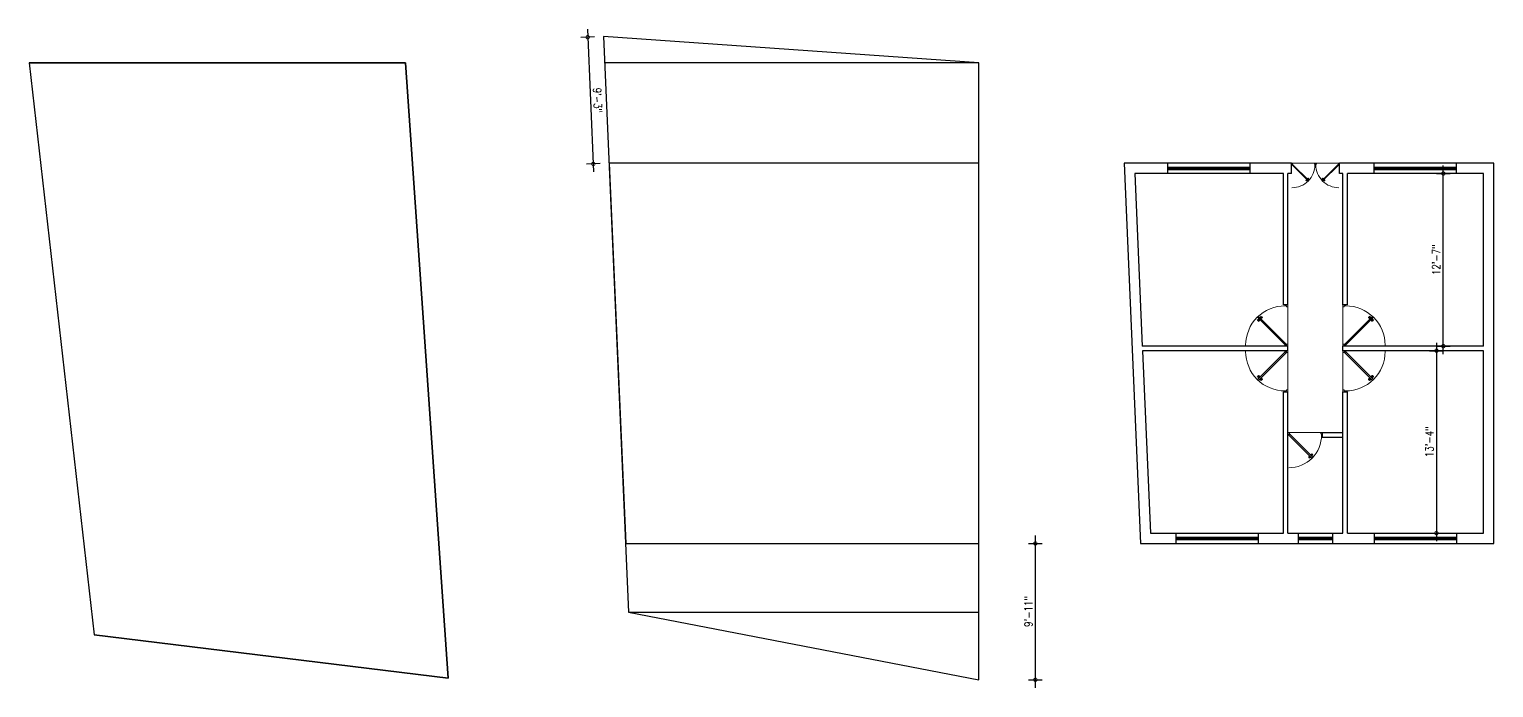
# Model space of a CAD drawing. Header units: inches. Extents: x 380359 to 404964, y -48881 to -44155.
# Drawn here: x 394202 to 395483, y -44808 to -44232 of the extents above; entities that cross this region are included whole.
import ezdxf

# ---------------------------------------------------------------- set-up
doc = ezdxf.new("R2010")
doc.units = ezdxf.units.IN
doc.header["$LTSCALE"] = 2
doc.header["$MEASUREMENT"] = 0
doc.header["$PDMODE"] = 34
doc.layers.get('0').update_dxf_attribs({"linetype": 'CONTINUOUS'})
doc.layers.get('DEFPOINTS').update_dxf_attribs({"color": 141, "linetype": 'CONTINUOUS'})
for name, color, linetype, lineweight in [('door', 20, 'CONTINUOUS', 35), ('DOOR & WIN', 1, 'CONTINUOUS', 25), ('OUTLINE', 1, 'CONTINUOUS', 25), ('PUERTAS', 7, 'CONTINUOUS', 9)]:
    doc.layers.add(name, color=color, linetype=linetype, lineweight=lineweight)
doc.styles.add('ROMANS', font='Romans.shx', dxfattribs={"width": 0.8})
doc.dimstyles.new('8 SCALE', dxfattribs={"dimscale": 0, "dimtxt": 7, "dimasz": 6, "dimexe": 6, "dimexo": 2, "dimgap": 2, "dimtad": 1, "dimdec": 0, "dimzin": 0, "dimdsep": 46, "dimlunit": 4, "dimtxsty": 'ROMANS', "dimblk": 'DOTSMALL', "dimcen": 0, "dimdle": 7, "dimclrd": 8, "dimclre": 8, "dimclrt": 3, "dimadec": 0, "dimazin": 0, "dimtfac": 1, "dimtdec": 0, "dimtofl": 0, "dimtmove": 2, "dimatfit": 3, "dimfxl": 6, "dimfxlon": 1, "dimtolj": 1, "dimtzin": 0, "dimarcsym": 0})

# ---------------------------------------------------------------- blocks, each defined once
blk = doc.blocks.new('_DOTSMALL')
at = {"color": 0, "linetype": 'ByBlock', "const_width": 0.5}
blk.add_lwpolyline([(-0.0625, 0, 1), (0.0625, 0, 1)], format="xyb", close=True, dxfattribs=at)
blk = doc.blocks.new('*D242')
at = {"layer": 'DEFPOINTS', "color": 0, "transparency": 16777216}
for p in [(395032.2, -44681.9), (395081.7, -44681.9), (395032.2, -44801.2)]:
    blk.add_point(p, dxfattribs=at)
at = {"layer": 'OUTLINE', "color": 8, "lineweight": -2, "transparency": 16777216}
for p, q in [((395081.7, -44808.2), (395081.7, -44674.9)), ((395075.7, -44681.9), (395087.7, -44681.9)), ((395075.7, -44801.2), (395087.7, -44801.2))]:
    blk.add_line(p, q, dxfattribs=at)
at = {"layer": 'OUTLINE', "color": 8, "lineweight": -2, "transparency": 16777216, "xscale": 6, "yscale": 6, "zscale": 6}
for p, rotation in [((395081.7, -44681.9), 90), ((395081.7, -44801.2), 270)]:
    blk.add_blockref('_DOTSMALL', p, dxfattribs=dict(at, rotation=rotation))
at = {"layer": 'OUTLINE', "color": 3, "transparency": 16777216, "insert": (395075.6, -44741.5), "char_height": 7, "attachment_point": 5, "rotation": 90, "style": 'ROMANS'}
blk.add_mtext('\\A1;9\'-11"', dxfattribs=at)
blk = doc.blocks.new('*D243')
at = {"layer": 'DEFPOINTS', "color": 0, "transparency": 16777216}
for p in [(394704, -44238.3), (394695, -44349.8), (394708.8, -44349.2)]:
    blk.add_point(p, dxfattribs=at)
at = {"layer": 'OUTLINE', "color": 8, "lineweight": -2, "transparency": 16777216}
for p, q in [((394696.1, -44238.7), (394684.1, -44239.2)), ((394689.8, -44231.9), (394695.3, -44356.8)), ((394701, -44349.5), (394689, -44350))]:
    blk.add_line(p, q, dxfattribs=at)
at = {"layer": 'OUTLINE', "color": 8, "lineweight": -2, "transparency": 16777216, "xscale": 6, "yscale": 6, "zscale": 6}
for p, rotation in [((394690.1, -44238.9), 92.48980441709666), ((394695, -44349.8), 272.4898044170967)]:
    blk.add_blockref('_DOTSMALL', p, dxfattribs=dict(at, rotation=rotation))
at = {"layer": 'OUTLINE', "color": 3, "transparency": 16777216, "insert": (394698.7, -44294.1), "char_height": 7, "attachment_point": 5, "rotation": 272.4898, "style": 'ROMANS'}
blk.add_mtext('\\A1;9\'-3"', dxfattribs=at)
blk = doc.blocks.new('2ft6in')
at = {"layer": 'PUERTAS', "color": 2}
for p, q in [((0.8, 2.1), (21, 22.3)), ((21.7, 21.6), (1.5, 1.4)), ((18.3, 21.8), (18.3, 21.8)), ((21.7, 21.6), (21, 22.3)), ((21.2, 18.9), (21.2, 18.9)), ((0, 2), (0, 0)), ((0.6, 2), (0, 2)), ((1.3, 0), (0, 0)), ((0.6, 1.3), (0.6, 2)), ((0.7, 1.3), (0.6, 1.3)), ((0.7, 1.3), (0.7, 2)), ((0.7, 1), (0.7, 1.3)), ((1.3, 1), (0.7, 1)), ((1.4, 1.6), (0.8, 2.1)), ((1.3, 1.5), (0.8, 2.1)), ((1.4, 1.6), (1.3, 1.5)), ((1.5, 1.4), (1.3, 1.5)), ((1.3, 0), (1.3, 1)), ((28.7, 0), (28.7, 1)), ((28.7, 1), (29.3, 1)), ((28.7, 0), (30, 0)), ((29.3, 1), (29.3, 2)), ((29.3, 2), (30, 2)), ((30, 0), (30, 2))]:
    blk.add_line(p, q, dxfattribs=at)
at = {"layer": 'PUERTAS', "color": 8}
for p, q in [((18.8, 20.8), (18, 21.4)), ((18.9, 20.8), (18.1, 21.5)), ((19, 20.9), (18.2, 21.6)), ((18.4, 21.9), (18.3, 21.8)), ((19.1, 21), (18.3, 21.7)), ((18.4, 21.9), (18.6, 22)), ((18.6, 22), (18.6, 22)), ((19.3, 21.3), (18.6, 22)), ((19.4, 21.4), (18.8, 22.1)), ((19.6, 21.5), (18.9, 22.3)), ((19.5, 21.5), (18.9, 22.3)), ((18.9, 20.3), (19.2, 20.7)), ((19.1, 20.8), (19, 20.9)), ((19.2, 20.9), (19.1, 21)), ((19.1, 20.8), (19.1, 20.9)), ((19.1, 20.4), (19.3, 20.8)), ((19.3, 20.9), (19.2, 21)), ((19.4, 21.1), (19.3, 21.2)), ((19.3, 20.6), (19.3, 20.8)), ((19.5, 21.2), (19.4, 21.3)), ((19.5, 21.2), (19.4, 21.3)), ((19.5, 21.1), (19.4, 21.2)), ((19.4, 20.8), (19.4, 20.9)), ((19.6, 20.9), (19.4, 20.9)), ((19.7, 21.1), (19.5, 21)), ((20.1, 21.4), (19.6, 21.1)), ((19.9, 21.2), (19.6, 21.1)), ((19.7, 19.5), (20.1, 19.8)), ((19.9, 19.7), (20.2, 19.8)), ((20.1, 19.9), (20.3, 19.9)), ((20.2, 20), (20.3, 20)), ((20.2, 19.7), (20.3, 19.6)), ((20.2, 19.7), (20.3, 19.6)), ((20.2, 19.4), (20.9, 18.7)), ((20.2, 19.4), (20.8, 18.6)), ((20.3, 20.1), (20.4, 20)), ((20.3, 19.8), (20.4, 19.7)), ((20.3, 19.5), (21, 18.8)), ((20.5, 20.3), (20.4, 20.1)), ((20.4, 19.8), (20.4, 19.7)), ((20.7, 20.5), (20.5, 20.2)), ((20.5, 20), (20.6, 19.9)), ((20.5, 19.6), (21.1, 18.9)), ((20.8, 20.6), (20.6, 20.2)), ((20.6, 20.1), (20.7, 20)), ((20.6, 20.1), (20.7, 20)), ((20.6, 20), (20.7, 20)), ((20.7, 19.9), (21.4, 19.2)), ((20.8, 20), (21.6, 19.3)), ((20.9, 20.1), (21.7, 19.5)), ((21, 20.1), (21.7, 19.5)), ((21.3, 19), (21.2, 18.9)), ((21.3, 19), (21.4, 19.1)), ((21.4, 19.2), (21.4, 19.1)), ((0, 0), (30, 0))]:
    blk.add_line(p, q, dxfattribs=at)
at = {"layer": 'PUERTAS', "color": 1}
for p, q in [((18.1, 21.5), (18.5, 21.9)), ((18.1, 21.4), (18.5, 21.9)), ((18.1, 21.5), (18.1, 21.5)), ((18.7, 20.8), (18.1, 21.3)), ((18.9, 22.3), (18.5, 21.9)), ((18.8, 22.2), (18.5, 21.9)), ((18.8, 22.2), (18.8, 22.2)), ((18.8, 20.8), (19.2, 21.2)), ((18.8, 20.2), (19.1, 20.6)), ((18.9, 20.1), (18.8, 20.1)), ((18.9, 20.9), (18.9, 20.9)), ((19.5, 21.6), (19, 22.3)), ((19, 20.9), (19.2, 21.1)), ((19.1, 20.8), (19, 20.9)), ((19.1, 20.8), (19.3, 21)), ((19.1, 20.7), (19.1, 20.7)), ((19.1, 20.6), (19.1, 20.6)), ((19.5, 21.5), (19.2, 21.2)), ((19.5, 21.3), (19.2, 21.1)), ((19.5, 21.2), (19.3, 21)), ((19.4, 21.4), (19.5, 21.4)), ((19.5, 21.2), (19.4, 21.3)), ((19.5, 19.4), (19.5, 19.4)), ((19.6, 21.2), (19.6, 21.2)), ((19.6, 19.4), (20, 19.7)), ((20.1, 21.5), (19.7, 21.2)), ((19.7, 21.2), (19.7, 21.2)), ((20, 19.7), (20, 19.7)), ((20.1, 19.7), (20.1, 19.7)), ((20.2, 21.5), (20.2, 21.5)), ((20.2, 19.7), (20.4, 19.9)), ((20.2, 19.4), (20.6, 19.8)), ((20.2, 19.7), (20.3, 19.6)), ((20.2, 19.3), (20.8, 18.6)), ((20.3, 19.6), (20.5, 19.8)), ((20.3, 19.5), (20.3, 19.5)), ((20.6, 20.1), (20.4, 19.9)), ((20.7, 20), (20.5, 19.8)), ((20.7, 20.2), (20.6, 20.2)), ((20.9, 20.1), (20.6, 19.8)), ((20.6, 20.1), (20.7, 20)), ((20.9, 20.7), (20.7, 20.3)), ((20.7, 20.3), (20.7, 20.3)), ((20.8, 20), (20.8, 20)), ((20.9, 20.8), (20.9, 20.8)), ((20.9, 18.6), (21.3, 19.1)), ((20.9, 18.7), (21.3, 19)), ((20.9, 18.7), (20.9, 18.7)), ((21, 20.1), (21.7, 19.6)), ((21.7, 19.5), (21.3, 19.1)), ((21.7, 19.4), (21.3, 19)), ((21.6, 19.4), (21.7, 19.4))]:
    blk.add_line(p, q, dxfattribs=at)
at = {"layer": 'PUERTAS', "color": 2}
for radius in [0.129, 0.0627]:
    blk.add_circle((0.7, 2.1), radius, dxfattribs=at)
at = {"layer": 'PUERTAS', "color": 8}
blk.add_arc((0.7, 2.1), 28.7, 359.7285, 90.0333, dxfattribs=at)
at = {"layer": 'PUERTAS', "color": 1}
for centre, start, end in [((18.8, 20.8), 231.0764, 315), ((18.9, 20.2), 135, 225), ((18.9, 22.2), 38.9236, 135), ((19, 20.9), 225, 315), ((19.2, 20.7), 135, 219.7428), ((19.1, 20.6), 315, 39.7428), ((19.5, 21.6), 315, 38.9236), ((19.4, 21.4), 315, 45), ((19.6, 21.2), 50.2572, 135), ((19.6, 19.5), 225, 315), ((19.7, 21.3), 230.2572, 315), ((20.1, 19.6), 50.2572, 135), ((20.2, 21.4), 45, 135), ((20.2, 19.7), 230.2572, 315), ((20.3, 19.4), 135, 218.9236), ((20.4, 19.5), 135, 225), ((20.7, 20.3), 135, 219.7428), ((20.6, 20.2), 315, 39.7428), ((20.8, 20), 45, 135), ((20.8, 18.7), 218.9236, 315), ((20.9, 20.7), 315, 45), ((21, 20.1), 51.0764, 135), ((21.7, 19.5), 315, 51.0764)]:
    blk.add_arc(centre, 0.0667, start, end, dxfattribs=at)
blk = doc.blocks.new('*U224')
at = {"color": 3, "xscale": -1}
blk.add_blockref('2ft6in', (42, 0), dxfattribs=at)
blk = doc.blocks.new('MAIN DLOOR')
at = {"layer": 'door', "color": 3, "yscale": 0.7999999999374268, "zscale": 0.7999999998966563, "rotation": 180}
for p, xscale in [((11264.7, 306.6), 0.7999999999592546), ((11245.5, 306.6), -0.7999999999592546)]:
    blk.add_blockref('*U224', p, dxfattribs=dict(at, xscale=xscale))
blk = doc.blocks.new('3ft')
at = {"layer": 'PUERTAS', "color": 6}
for p, q in [((1, 2.5), (25.2, 26.7)), ((26, 25.9), (1.8, 1.6)), ((26, 25.9), (25.2, 26.7)), ((0, 2.4), (0, 0)), ((0.7, 2.4), (0, 2.4)), ((1.6, 0), (0, 0)), ((0.7, 1.5), (0.7, 2.4)), ((0.8, 1.5), (0.7, 1.5)), ((0.8, 1.5), (0.8, 2.4)), ((0.8, 1.2), (0.8, 1.5)), ((1.6, 1.2), (0.8, 1.2)), ((1.6, 1.8), (0.9, 2.5)), ((1.6, 1.9), (1, 2.5)), ((1.6, 1.9), (1.6, 1.8)), ((1.8, 1.6), (1.6, 1.8)), ((1.6, 0), (1.6, 1.2)), ((34.4, 0), (34.4, 1.2)), ((34.4, 1.2), (35.2, 1.2)), ((34.4, 0), (36, 0)), ((35.2, 1.2), (35.2, 2.4)), ((35.2, 2.4), (36, 2.4)), ((36, 0), (36, 2.4))]:
    blk.add_line(p, q, dxfattribs=at)
at = {"layer": 'PUERTAS', "color": 8}
for p, q in [((22.6, 24.9), (21.6, 25.7)), ((22.6, 25), (21.7, 25.7)), ((22.7, 25.1), (21.8, 25.9)), ((22.1, 26.3), (22, 26.1)), ((22.9, 25.2), (22, 26.1)), ((22.1, 26.3), (22.3, 26.4)), ((22.3, 26.4), (22.3, 26.4)), ((23.2, 25.5), (22.3, 26.4)), ((23.3, 25.7), (22.5, 26.6)), ((23.5, 25.8), (22.7, 26.8)), ((23.4, 25.8), (22.7, 26.7)), ((24.1, 25.7), (23.6, 25.4)), ((22.7, 24.3), (23, 24.8)), ((23, 25), (22.8, 25.1)), ((23, 25), (22.9, 25.2)), ((23, 25), (22.9, 25.1)), ((22.9, 24.5), (23.1, 24.9)), ((23.1, 25.1), (23, 25.2)), ((23.1, 24.8), (23.2, 25)), ((23.3, 25.3), (23.2, 25.4)), ((23.4, 25.4), (23.3, 25.6)), ((23.4, 25.4), (23.3, 25.5)), ((23.4, 25.4), (23.3, 25.5)), ((23.3, 24.9), (23.3, 25.1)), ((23.5, 25.1), (23.3, 25.1)), ((23.6, 25.3), (23.4, 25.2)), ((23.9, 25.5), (23.5, 25.3)), ((23.6, 23.4), (24.1, 23.7)), ((23.8, 23.6), (24.2, 23.8)), ((24.1, 23.8), (24.3, 23.9)), ((24.2, 24), (24.4, 24)), ((24.2, 23.3), (25, 22.3)), ((24.3, 23.7), (24.4, 23.6)), ((24.3, 23.7), (24.5, 23.6)), ((24.3, 23.6), (24.4, 23.5)), ((24.3, 23.3), (25.1, 22.4)), ((24.4, 24.2), (24.4, 24)), ((24.4, 23.8), (24.5, 23.7)), ((24.4, 23.4), (25.2, 22.5)), ((24.6, 24.3), (24.5, 24.1)), ((24.5, 23.6), (25.4, 22.7)), ((24.8, 24.6), (24.6, 24.2)), ((24.6, 24), (24.7, 23.9)), ((25, 24.8), (24.7, 24.3)), ((24.7, 24.1), (24.8, 23.9)), ((24.7, 24.1), (24.8, 24)), ((24.8, 24.1), (24.9, 24)), ((24.8, 23.8), (25.7, 23)), ((25, 24), (25.9, 23.2)), ((25.1, 24.2), (26.1, 23.4)), ((25.1, 24.1), (26, 23.3)), ((25.6, 22.8), (25.4, 22.7)), ((25.6, 22.8), (25.7, 23)), ((25.7, 23), (25.7, 23)), ((0, 0), (36, 0))]:
    blk.add_line(p, q, dxfattribs=at)
at = {"layer": 'PUERTAS', "color": 1}
for p, q in [((21.7, 25.8), (22.1, 26.3)), ((21.7, 25.7), (22.2, 26.2)), ((21.7, 25.8), (21.7, 25.8)), ((22.6, 26.7), (22.1, 26.3)), ((22.7, 26.7), (22.2, 26.2)), ((22.6, 26.7), (22.6, 26.7)), ((23.4, 25.9), (22.8, 26.7)), ((23.4, 25.8), (23, 25.4)), ((23.3, 25.7), (23.3, 25.7)), ((24.1, 25.8), (23.7, 25.5)), ((24.3, 25.8), (24.3, 25.8)), ((22.5, 25), (21.7, 25.6)), ((22.6, 25), (23, 25.4)), ((22.6, 24.3), (22.9, 24.7)), ((22.6, 24.1), (22.6, 24.1)), ((22.7, 25.1), (22.7, 25.1)), ((22.8, 25.1), (23.1, 25.3)), ((22.9, 25), (22.8, 25.1)), ((22.9, 24.9), (23.2, 25.2)), ((22.9, 24.8), (22.9, 24.8)), ((22.9, 24.7), (22.9, 24.7)), ((23.3, 25.6), (23.1, 25.3)), ((23.5, 25.5), (23.2, 25.2)), ((23.4, 25.5), (23.3, 25.6)), ((23.4, 23.3), (23.4, 23.3)), ((23.6, 25.5), (23.6, 25.5)), ((23.6, 23.3), (24, 23.6)), ((23.7, 25.5), (23.7, 25.5)), ((24, 23.6), (24, 23.6)), ((24.1, 23.6), (24.1, 23.6)), ((24.3, 23.6), (24.5, 23.9)), ((24.3, 23.3), (24.7, 23.7)), ((24.3, 23.6), (24.4, 23.5)), ((24.3, 23.2), (24.9, 22.4)), ((24.4, 23.5), (24.6, 23.8)), ((24.4, 23.4), (24.4, 23.4)), ((24.8, 24.1), (24.5, 23.9)), ((24.9, 24), (24.6, 23.8)), ((25.1, 24.1), (24.7, 23.7)), ((25.1, 24.8), (24.8, 24.4)), ((24.8, 24.4), (24.8, 24.4)), ((24.8, 24.3), (24.8, 24.3)), ((24.8, 24.1), (24.9, 24)), ((25, 24), (25, 24)), ((25, 22.4), (25.5, 22.9)), ((25.1, 25), (25.1, 25)), ((25.1, 22.4), (25.6, 22.8)), ((25.1, 22.4), (25.1, 22.4)), ((25.2, 24.1), (26, 23.5)), ((26, 23.4), (25.5, 22.9)), ((26, 23.3), (25.6, 22.8)), ((26, 23.3), (26, 23.3))]:
    blk.add_line(p, q, dxfattribs=at)
at = {"layer": 'PUERTAS', "color": 2}
for p, q in [((22, 26.1), (22, 26.1)), ((25.4, 22.7), (25.4, 22.7))]:
    blk.add_line(p, q, dxfattribs=at)
at = {"layer": 'PUERTAS', "color": 6}
for radius in [0.155, 0.0752]:
    blk.add_circle((0.8, 2.6), radius, dxfattribs=at)
blk.add_arc((0.8, 2.6), 34.4, 359.7285, 90.0333, dxfattribs=at)
at = {"layer": 'PUERTAS', "color": 1}
for centre, start, end in [((22.7, 26.7), 38.9236, 135), ((23.3, 25.6), 315, 45), ((23.4, 25.9), 315, 38.9236), ((24.2, 25.7), 45, 135), ((22.5, 25), 231.0764, 315), ((22.7, 24.2), 135, 225), ((22.8, 25.1), 225, 315), ((23, 24.9), 135, 219.7428), ((22.9, 24.8), 315, 39.7428), ((23.5, 23.4), 225, 315), ((23.5, 25.4), 50.2572, 135), ((23.6, 25.5), 230.2572, 315), ((24.1, 23.6), 50.2572, 135), ((24.2, 23.7), 230.2572, 315), ((24.3, 23.2), 135, 218.9236), ((24.4, 23.5), 135, 225), ((24.8, 24.3), 135, 219.7428), ((24.7, 24.2), 315, 39.7428), ((24.9, 24), 45, 135), ((25, 22.4), 218.9236, 315), ((25, 24.9), 315, 45), ((25.2, 24.1), 51.0764, 135), ((26, 23.4), 315, 51.0764)]:
    blk.add_arc(centre, 0.08, start, end, dxfattribs=at)
blk = doc.blocks.new('*U222')
at = {"color": 3, "xscale": -1}
blk.add_blockref('3ft', (42, 0), dxfattribs=at)
blk = doc.blocks.new('*U234')
at = {"color": 3}
blk.add_blockref('2ft6in', (0, 0), dxfattribs=at)
blk = doc.blocks.new('*D264')
at = {"color": 8, "lineweight": -2, "ltscale": 0.5, "transparency": 16777216}
for p, q in [((395432.5, -44358.2), (395444.5, -44358.2)), ((395438.5, -44516.2), (395438.5, -44351.2)), ((395432.5, -44509.2), (395444.5, -44509.2))]:
    blk.add_line(p, q, dxfattribs=at)
at = {"layer": 'DEFPOINTS', "color": 0, "ltscale": 0.5, "transparency": 16777216}
for p in [(395414.1, -44358.2), (395438.5, -44358.2), (395412.1, -44509.2)]:
    blk.add_point(p, dxfattribs=at)
at = {"color": 8, "lineweight": -2, "ltscale": 0.5, "transparency": 16777216, "xscale": 6, "yscale": 6, "zscale": 6}
for p, rotation in [((395438.5, -44358.2), 90), ((395438.5, -44509.2), 270)]:
    blk.add_blockref('_DOTSMALL', p, dxfattribs=dict(at, rotation=rotation))
at = {"color": 3, "ltscale": 0.5, "transparency": 16777216, "insert": (395432.3, -44433.7), "char_height": 7, "attachment_point": 5, "rotation": 90, "style": 'ROMANS'}
blk.add_mtext('\\A1;12\'-7"', dxfattribs=at)
blk = doc.blocks.new('*D265')
at = {"color": 8, "lineweight": -2, "ltscale": 0.5, "transparency": 16777216}
for p, q in [((395432.5, -44506.2), (395432.5, -44679.9)), ((395426.5, -44513.2), (395438.5, -44513.2)), ((395426.5, -44672.9), (395438.5, -44672.9))]:
    blk.add_line(p, q, dxfattribs=at)
at = {"layer": 'DEFPOINTS', "color": 0, "ltscale": 0.5, "transparency": 16777216}
for p in [(395412.1, -44513.2), (395412.1, -44672.9), (395432.5, -44672.9)]:
    blk.add_point(p, dxfattribs=at)
at = {"color": 8, "lineweight": -2, "ltscale": 0.5, "transparency": 16777216, "xscale": 6, "yscale": 6, "zscale": 6}
for p, rotation in [((395432.5, -44513.2), 90), ((395432.5, -44672.9), 270)]:
    blk.add_blockref('_DOTSMALL', p, dxfattribs=dict(at, rotation=rotation))
at = {"color": 3, "ltscale": 0.5, "transparency": 16777216, "insert": (395426.3, -44593), "char_height": 7, "attachment_point": 5, "rotation": 90, "style": 'ROMANS'}
blk.add_mtext('\\A1;13\'-4"', dxfattribs=at)

msp = doc.modelspace()

# ---------------------------------------------------------------- linework, layer by layer
at = {"ltscale": 0.5}
msp.add_lwpolyline([(394530.6, -44261.2), (394201.6, -44261.2), (394258.4, -44762), (394568.1, -44799.9)], close=True, dxfattribs=at)
at = {"layer": 'OUTLINE'}
for p, q in [((394201.6, -44261.2), (394530.6, -44261.2)), ((394201.6, -44261.2), (394258.4, -44762)), ((394530.6, -44261.2), (394568.1, -44799.9)), ((395032.2, -44261.2), (394705, -44261.2)), ((395032.2, -44349.2), (394708.8, -44349.2)), ((395305.6, -44349.2), (395159.2, -44349.2)), ((395159.2, -44349.2), (395173.6, -44681.9)), ((395197.6, -44358.2), (395197.6, -44349.2)), ((395197.6, -44352.7), (395269.6, -44352.7)), ((395197.6, -44353.7), (395269.6, -44353.7)), ((395197.6, -44354.7), (395269.6, -44354.7)), ((395269.6, -44358.2), (395269.6, -44349.2)), ((395298.6, -44473.2), (395298.6, -44358.2)), ((395302.6, -44473.2), (395302.6, -44358.2)), ((395305.6, -44358.2), (395305.6, -44349.2)), ((395482.6, -44349.2), (395347.6, -44349.2)), ((395347.6, -44358.2), (395347.6, -44349.2)), ((395350.6, -44473.2), (395350.6, -44358.2)), ((395354.6, -44473.2), (395354.6, -44358.2)), ((395378.1, -44358.2), (395378.1, -44349.2)), ((395378.1, -44352.7), (395450.1, -44352.7)), ((395378.1, -44353.7), (395450.1, -44353.7)), ((395378.1, -44354.7), (395450.1, -44354.7)), ((395450.1, -44358.2), (395450.1, -44349.2)), ((395482.6, -44681.9), (395482.6, -44349.2)), ((395302.6, -44473.2), (395298.6, -44473.2)), ((395354.6, -44473.2), (395350.6, -44473.2)), ((395302.6, -44509.2), (395175.1, -44509.2)), ((395302.6, -44513.2), (395302.6, -44509.2)), ((395473.6, -44509.2), (395350.6, -44509.2)), ((395350.6, -44513.2), (395350.6, -44509.2)), ((395302.6, -44513.2), (395175.3, -44513.2)), ((395473.6, -44513.2), (395350.6, -44513.2)), ((395298.6, -44672.9), (395298.6, -44549.2)), ((395298.6, -44549.2), (395302.6, -44549.2)), ((395302.6, -44672.9), (395302.6, -44549.2)), ((395350.6, -44672.9), (395350.6, -44549.2)), ((395350.6, -44549.2), (395354.6, -44549.2)), ((395354.6, -44672.9), (395354.6, -44549.2)), ((395332.6, -44584.9), (395332.6, -44588.9)), ((395204.4, -44672.9), (395204.4, -44681.9)), ((395204.4, -44676.4), (395276.4, -44676.4)), ((395204.4, -44677.4), (395276.4, -44677.4)), ((395204.4, -44678.4), (395276.4, -44678.4)), ((395276.4, -44672.9), (395276.4, -44681.9)), ((395311.6, -44672.9), (395311.6, -44681.9)), ((395311.6, -44676.4), (395341.6, -44676.4)), ((395311.6, -44677.4), (395341.6, -44677.4)), ((395311.6, -44678.4), (395341.6, -44678.4)), ((395341.6, -44672.9), (395341.6, -44681.9)), ((395378.1, -44672.9), (395378.1, -44681.9)), ((395378.1, -44676.4), (395450.1, -44676.4)), ((395378.1, -44677.4), (395450.1, -44677.4)), ((395378.1, -44678.4), (395450.1, -44678.4)), ((395450.1, -44672.9), (395450.1, -44681.9)), ((394723.3, -44681.9), (395032.2, -44681.9)), ((395173.6, -44681.9), (395482.6, -44681.9)), ((394725.9, -44741.9), (395032.2, -44741.9)), ((394568.1, -44799.9), (394258.4, -44762))]:
    msp.add_line(p, q, dxfattribs=at)
for points in [[(395032.2, -44261.2), (394704, -44238.3), (394725.9, -44741.9), (395032.2, -44801.2)], [(395032.2, -44349.2), (394708.8, -44349.2), (394723.3, -44681.9), (395032.2, -44681.9)]]:
    msp.add_lwpolyline(points, close=True, dxfattribs=at)
for points in [[(395298.6, -44358.2), (395168.6, -44358.2), (395175.1, -44509.2)], [(395305.6, -44358.2), (395302.6, -44358.2)], [(395350.6, -44358.2), (395347.6, -44358.2)], [(395473.6, -44509.2), (395473.6, -44358.2), (395354.6, -44358.2)], [(395175.3, -44513.2), (395182.3, -44672.9), (395298.6, -44672.9)], [(395354.6, -44672.9), (395473.6, -44672.9), (395473.6, -44513.2)], [(395332.6, -44584.9), (395350.6, -44584.9)], [(395332.6, -44588.9), (395350.6, -44588.9)], [(395302.6, -44672.9), (395350.6, -44672.9)]]:
    msp.add_lwpolyline(points, dxfattribs=at)

# ---------------------------------------------------------------- block references
at = {"layer": 'DOOR & WIN', "xscale": -0.875, "yscale": 0.8696265757972128, "zscale": 0.8696265757972128}
msp.add_blockref('MAIN DLOOR', (405174.8, -44615.8), dxfattribs=at)
at = {"layer": 'DOOR & WIN', "xscale": -1}
for name, p, rotation in [('*U222', (395302.6, -44467.2), 90), ('*U222', (395350.6, -44555.2), 270), ('*U234', (395302.6, -44584.9), 180)]:
    msp.add_blockref(name, p, dxfattribs=dict(at, rotation=rotation))
at = {"layer": 'DOOR & WIN'}
for p, rotation in [((395350.6, -44467.2), 270), ((395302.6, -44555.2), 90.00000000000001)]:
    msp.add_blockref('*U222', p, dxfattribs=dict(at, rotation=rotation))

# ---------------------------------------------------------------- dimensions: what is measured, and where the dimension line sits
at = {"ltscale": 0.5}
for base, p1, p2, picture, middle in [((395438.5, -44358.2), (395412.1, -44509.2), (395414.1, -44358.2), '*D264', (395432.3, -44433.7)), ((395432.5, -44672.9), (395412.1, -44513.2), (395412.1, -44672.9), '*D265', (395426.3, -44593))]:
    dim = msp.add_linear_dim(base=base, p1=p1, p2=p2, angle=90, dimstyle='8 SCALE', override={"dimscale": 1}, dxfattribs=at)
    dim.commit()
    dim.dimension.update_dxf_attribs({"geometry": picture, "text_midpoint": middle})
at = {"layer": 'OUTLINE'}
dim = msp.add_aligned_dim(p1=(394704, -44238.3), p2=(394708.8, -44349.2), distance=-13.9, dimstyle='8 SCALE', override={"dimscale": 1}, dxfattribs=at)
dim.commit()
dim.dimension.update_dxf_attribs({"geometry": '*D243', "text_midpoint": (394698.7, -44294.1)})
dim = msp.add_linear_dim(base=(395081.7, -44681.9), p1=(395032.2, -44801.2), p2=(395032.2, -44681.9), angle=90, dimstyle='8 SCALE', override={"dimscale": 1}, dxfattribs=at)
dim.commit()
dim.dimension.update_dxf_attribs({"geometry": '*D242', "text_midpoint": (395075.6, -44741.5)})

doc.saveas('drawing.dxf')
